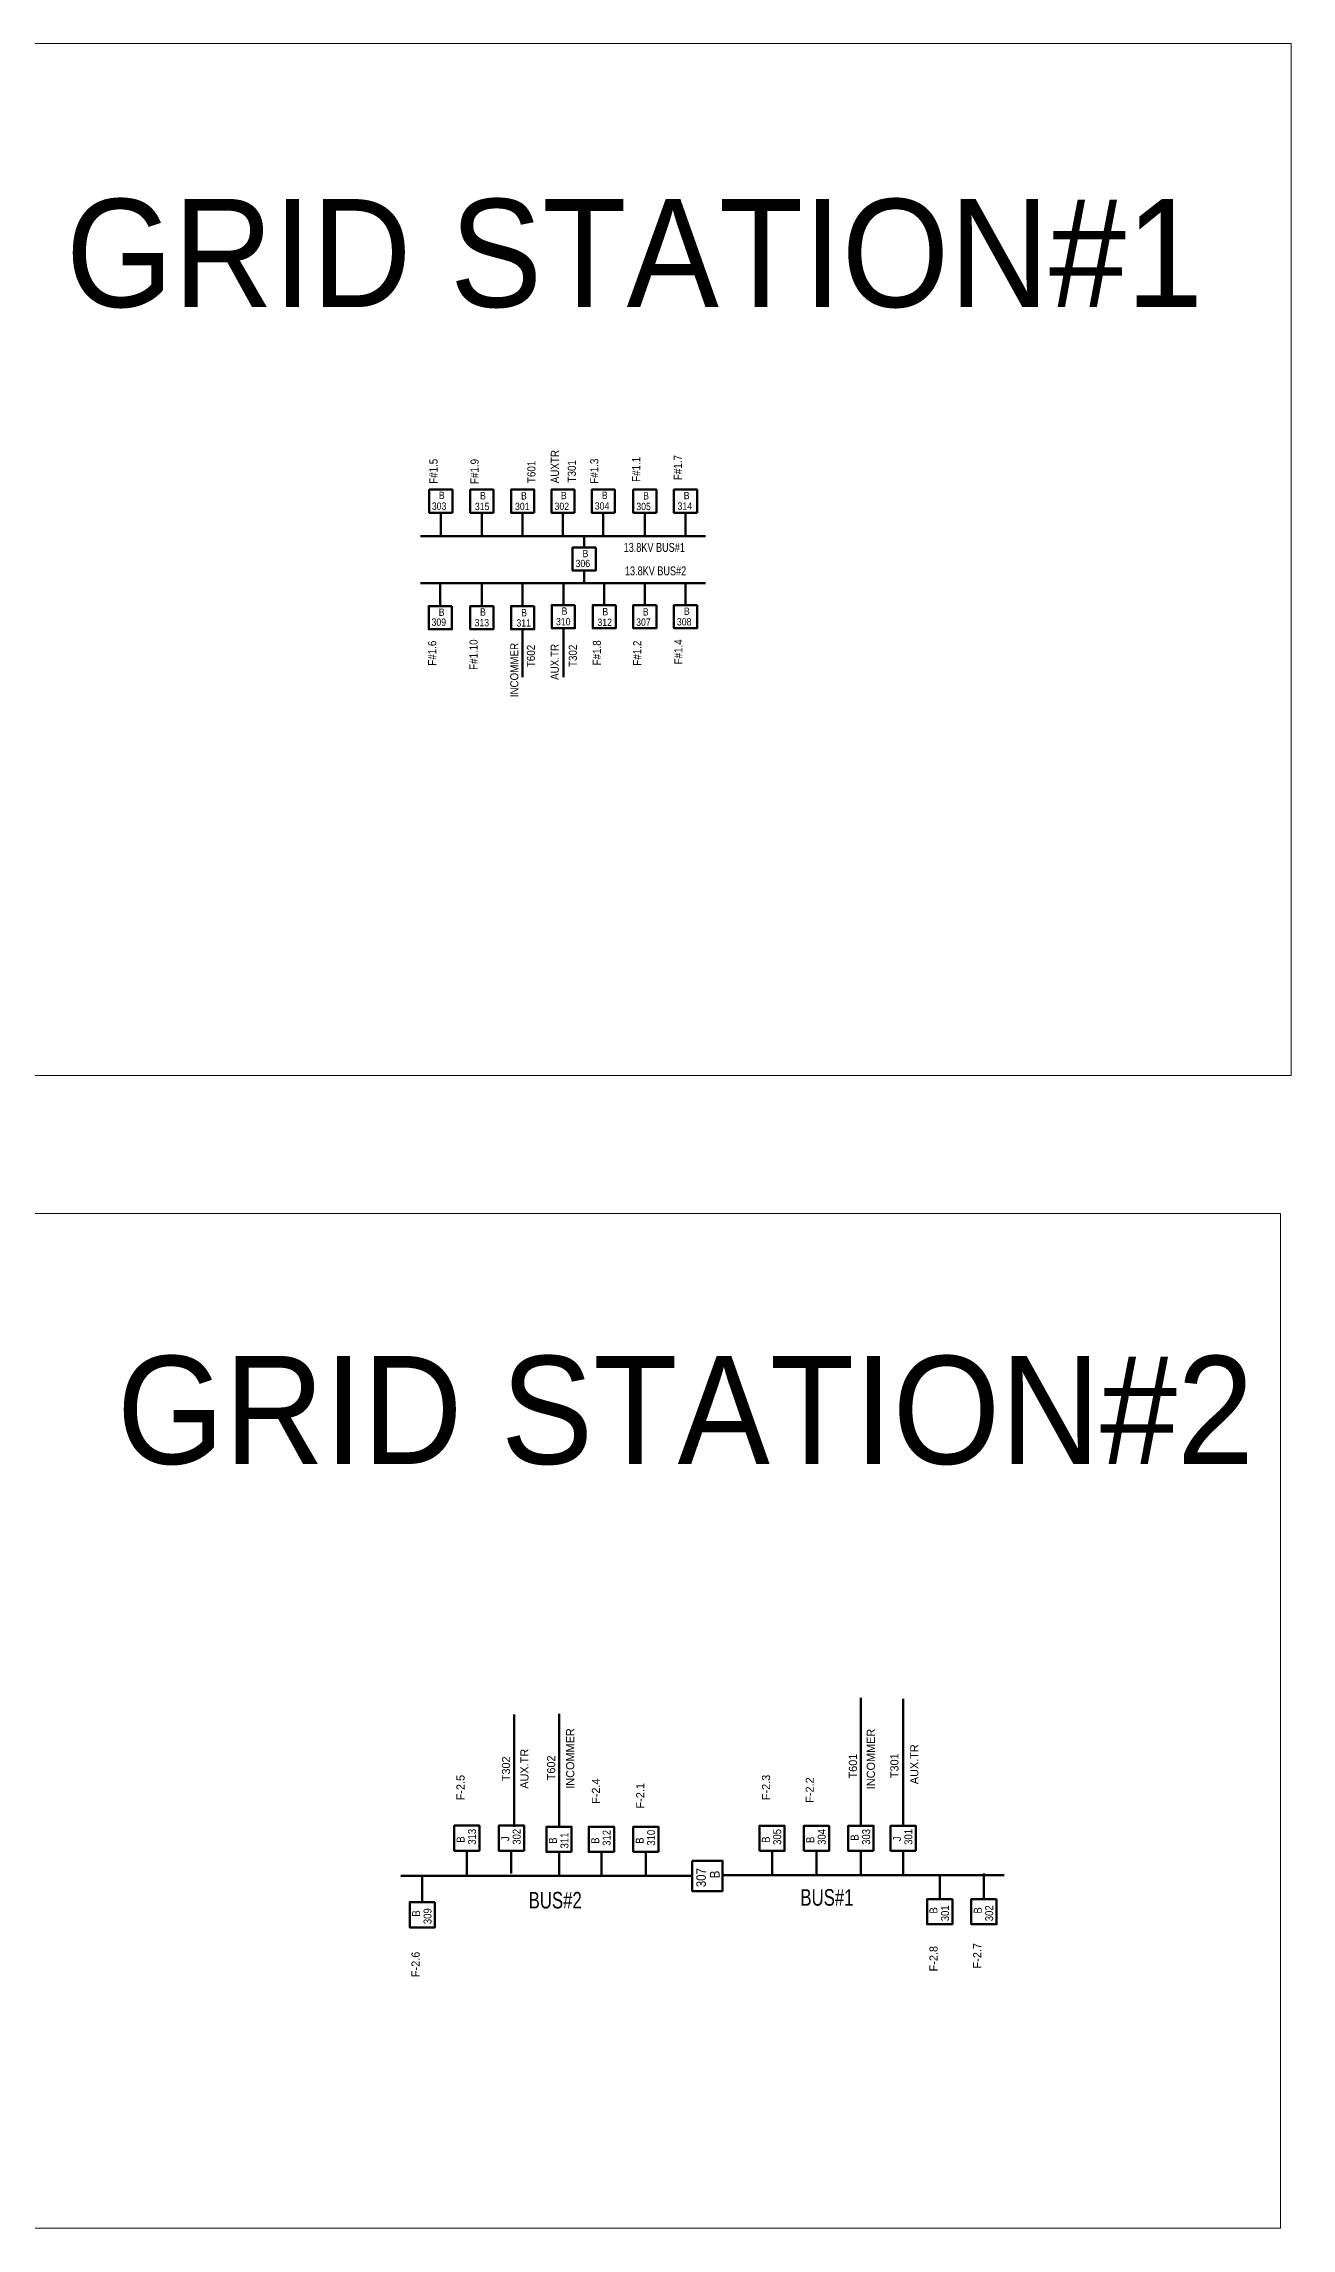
# Model space of a CAD drawing. Header units: metres. Extents: x 65984 to 144644, y -19036 to 23726.
# Drawn here: x 126400 to 127165, y 14546 to 15887 of the extents above; entities that cross this region are included whole.
import ezdxf
from ezdxf.enums import TextEntityAlignment as Align

# ---------------------------------------------------------------- set-up
doc = ezdxf.new("R2010")
doc.units = ezdxf.units.M
doc.header["$MEASUREMENT"] = 0
for name, color, linetype, lineweight in [('d_ug cable', 95, 'Continuous', 40), ('GRID STATION 01', 7, 'Continuous', 40), ('O H MAIN FEEDER', 4, 'Continuous', 100)]:
    doc.layers.add(name, color=color, linetype=linetype, lineweight=lineweight)
doc.styles.add('Style-Arial', font='arial.ttf')
doc.styles.add('Style-msdefault', font='msdefault.shx')

msp = doc.modelspace()

# ---------------------------------------------------------------- linework, layer by layer
at = {"layer": 'd_ug cable', "color": 7, "linetype": 'Continuous', "lineweight": 158}
for p, q in [((126693.6, 15527.9), (126693.6, 15498.4)), ((126718.6, 15528.5), (126718.6, 15498.4))]:
    msp.add_line(p, q, dxfattribs=at)
at = {"layer": 'GRID STATION 01', "color": 111, "lineweight": 211, "ltscale": 0.379284}
msp.add_line((126643.4, 15585.1), (126643.4, 15599.4), dxfattribs=at)
at = {"layer": 'GRID STATION 01', "color": 215, "lineweight": 211, "ltscale": 0.379284}
msp.add_line((126668.6, 15585.1), (126668.6, 15599.4), dxfattribs=at)
at = {"layer": 'GRID STATION 01', "color": 7, "lineweight": 211, "ltscale": 0.379284}
for p, q in [((126693.6, 15585.1), (126693.6, 15599.4)), ((126718.3, 15585.1), (126718.3, 15599.4)), ((126693.6, 15556.6), (126693.6, 15542.1)), ((126718.6, 15556.2), (126718.6, 15542.7)), ((126768.6, 15556.2), (126768.6, 15542.7))]:
    msp.add_line(p, q, dxfattribs=at)
at = {"layer": 'GRID STATION 01', "color": 17, "lineweight": 211, "ltscale": 0.379284}
msp.add_line((126743.1, 15585.1), (126743.1, 15599.4), dxfattribs=at)
at = {"layer": 'GRID STATION 01', "color": 31, "lineweight": 211, "ltscale": 0.379284}
msp.add_line((126768.6, 15585.1), (126768.6, 15599.4), dxfattribs=at)
at = {"layer": 'GRID STATION 01', "color": 55, "lineweight": 211, "ltscale": 0.379284}
msp.add_line((126793.6, 15585.1), (126793.6, 15599.4), dxfattribs=at)
at = {"layer": 'GRID STATION 01', "lineweight": 211, "ltscale": 0.379284}
for p, q in [((126805.8, 15585.1), (126630.9, 15585.1)), ((126731.4, 15578.1), (126731.4, 15585.1)), ((126805.8, 15556.2), (126631, 15556.2)), ((126731.4, 15563.9), (126731.4, 15556.9)), ((126686.6, 14764.2), (126686.6, 14778.1)), ((126716, 14762.7), (126716, 14777.4)), ((126901.2, 14763.3), (126901.2, 14778)), ((126927.2, 14763.3), (126927.2, 14778.1)), ((126816.3, 14763.2), (126989.1, 14763.2)), ((126797.7, 14762.7), (126618.9, 14762.7)), ((126632, 14762.5), (126632, 14746.6))]:
    msp.add_line(p, q, dxfattribs=at)
at = {"layer": 'GRID STATION 01', "color": 191, "lineweight": 211, "ltscale": 0.379284}
for p, q in [((126643.1, 15556.2), (126643.1, 15542.1)), ((126769.2, 14762.7), (126769.2, 14777.5))]:
    msp.add_line(p, q, dxfattribs=at)
at = {"layer": 'GRID STATION 01', "color": 6, "lineweight": 211, "ltscale": 0.379284}
for p, q in [((126668.6, 15556.2), (126668.6, 15542.1)), ((126742, 14762.7), (126742, 14777.4))]:
    msp.add_line(p, q, dxfattribs=at)
at = {"layer": 'GRID STATION 01', "color": 98, "lineweight": 211, "ltscale": 0.379284}
msp.add_line((126743.7, 15556.2), (126743.7, 15542.7), dxfattribs=at)
at = {"layer": 'GRID STATION 01', "color": 13, "lineweight": 211, "ltscale": 0.379284}
msp.add_line((126793.6, 15556.2), (126793.6, 15542.7), dxfattribs=at)
at = {"layer": 'GRID STATION 01', "color": 121, "lineweight": 211, "ltscale": 0.379284}
msp.add_line((126659.3, 14762.7), (126659.3, 14778.1), dxfattribs=at)
at = {"layer": 'GRID STATION 01', "color": 4, "lineweight": 211, "ltscale": 0.379284}
msp.add_line((126846.7, 14763.3), (126846.7, 14778), dxfattribs=at)
at = {"layer": 'GRID STATION 01', "color": 5, "lineweight": 211, "ltscale": 0.379284}
msp.add_line((126873.9, 14763.2), (126873.9, 14778), dxfattribs=at)
at = {"layer": 'GRID STATION 01', "color": 114, "lineweight": 211, "ltscale": 0.379284}
msp.add_line((126949.6, 14763.2), (126949.6, 14748.4), dxfattribs=at)
at = {"layer": 'GRID STATION 01', "color": 9, "lineweight": 211, "ltscale": 0.379284}
msp.add_line((126976.7, 14764.2), (126976.7, 14748.4), dxfattribs=at)
at = {"layer": 'GRID STATION 01', "color": 111, "lineweight": 106, "ltscale": 0.379284, "flags": 128}
msp.add_lwpolyline([(126650.5, 15599.4), (126636.3, 15599.4), (126636.3, 15613.6), (126650.5, 15613.6)], close=True, dxfattribs=at)
at = {"layer": 'GRID STATION 01', "color": 215, "lineweight": 106, "ltscale": 0.379284, "flags": 128}
msp.add_lwpolyline([(126675.7, 15599.4), (126661.5, 15599.4), (126661.5, 15613.6), (126675.7, 15613.6)], close=True, dxfattribs=at)
at = {"layer": 'GRID STATION 01', "color": 7, "lineweight": 106, "ltscale": 0.379284, "flags": 128}
for points in [[(126700.7, 15599.4), (126686.5, 15599.4), (126686.5, 15613.6), (126700.7, 15613.6)], [(126725.4, 15599.4), (126711.3, 15599.4), (126711.3, 15613.6), (126725.4, 15613.6)], [(126700.7, 15542.1), (126686.5, 15542.1), (126686.5, 15527.9), (126700.7, 15527.9)], [(126725.7, 15542.7), (126711.5, 15542.7), (126711.5, 15528.5), (126725.7, 15528.5)], [(126775.7, 15542.7), (126761.5, 15542.7), (126761.5, 15528.5), (126775.7, 15528.5)]]:
    msp.add_lwpolyline(points, close=True, dxfattribs=at)
at = {"layer": 'GRID STATION 01', "color": 17, "lineweight": 106, "ltscale": 0.379284, "flags": 128}
msp.add_lwpolyline([(126750.2, 15599.4), (126736, 15599.4), (126736, 15613.6), (126750.2, 15613.6)], close=True, dxfattribs=at)
at = {"layer": 'GRID STATION 01', "color": 31, "lineweight": 106, "ltscale": 0.379284, "flags": 128}
msp.add_lwpolyline([(126775.7, 15599.4), (126761.5, 15599.4), (126761.5, 15613.6), (126775.7, 15613.6)], close=True, dxfattribs=at)
at = {"layer": 'GRID STATION 01', "color": 55, "lineweight": 106, "ltscale": 0.379284, "flags": 128}
msp.add_lwpolyline([(126800.7, 15599.4), (126786.5, 15599.4), (126786.5, 15613.6), (126800.7, 15613.6)], close=True, dxfattribs=at)
at = {"layer": 'GRID STATION 01', "lineweight": 106, "ltscale": 0.379284, "flags": 128}
msp.add_lwpolyline([(126738.5, 15578.1), (126724.3, 15578.1), (126724.3, 15563.9), (126738.5, 15563.9)], close=True, dxfattribs=at)
at = {"layer": 'GRID STATION 01', "color": 191, "lineweight": 106, "ltscale": 0.379284, "flags": 128}
for points in [[(126650.2, 15542.1), (126636, 15542.1), (126636, 15527.9), (126650.2, 15527.9)], [(126777, 14777.5), (126761.5, 14777.5), (126761.5, 14792.9), (126777, 14792.9)]]:
    msp.add_lwpolyline(points, close=True, dxfattribs=at)
at = {"layer": 'GRID STATION 01', "color": 6, "lineweight": 106, "ltscale": 0.379284, "flags": 128}
for points in [[(126675.7, 15542.1), (126661.5, 15542.1), (126661.5, 15527.9), (126675.7, 15527.9)], [(126749.7, 14777.4), (126734.2, 14777.4), (126734.2, 14792.9), (126749.7, 14792.9)]]:
    msp.add_lwpolyline(points, close=True, dxfattribs=at)
at = {"layer": 'GRID STATION 01', "color": 98, "lineweight": 106, "ltscale": 0.379284, "flags": 128}
msp.add_lwpolyline([(126750.8, 15542.7), (126736.6, 15542.7), (126736.6, 15528.5), (126750.8, 15528.5)], close=True, dxfattribs=at)
at = {"layer": 'GRID STATION 01', "color": 13, "lineweight": 106, "ltscale": 0.379284, "flags": 128}
msp.add_lwpolyline([(126800.7, 15542.7), (126786.5, 15542.7), (126786.5, 15528.5), (126800.7, 15528.5)], close=True, dxfattribs=at)
at = {"layer": 'GRID STATION 01', "color": 121, "lineweight": 106, "ltscale": 0.379284, "flags": 128}
msp.add_lwpolyline([(126667.1, 14778.1), (126651.6, 14778.1), (126651.6, 14793.6), (126667.1, 14793.6)], close=True, dxfattribs=at)
at = {"layer": 'GRID STATION 01', "color": 1, "lineweight": 106, "ltscale": 0.379284, "flags": 128}
for points in [[(126694.5, 14778.1), (126679, 14778.1), (126679, 14793.6), (126694.5, 14793.6)], [(126723.7, 14777.4), (126708.2, 14777.4), (126708.2, 14792.9), (126723.7, 14792.9)], [(126909, 14778), (126893.5, 14778), (126893.5, 14793.5), (126909, 14793.5)], [(126934.9, 14778.1), (126919.4, 14778.1), (126919.4, 14793.5), (126934.9, 14793.5)], [(126639.8, 14746.6), (126624.3, 14746.6), (126624.3, 14731.1), (126639.8, 14731.1)]]:
    msp.add_lwpolyline(points, close=True, dxfattribs=at)
at = {"layer": 'GRID STATION 01', "color": 4, "lineweight": 106, "ltscale": 0.379284, "flags": 128}
msp.add_lwpolyline([(126838.9, 14778), (126854.4, 14778), (126854.4, 14793.5), (126838.9, 14793.5)], close=True, dxfattribs=at)
at = {"layer": 'GRID STATION 01', "color": 5, "lineweight": 106, "ltscale": 0.379284, "flags": 128}
msp.add_lwpolyline([(126866.2, 14778), (126881.7, 14778), (126881.7, 14793.4), (126866.2, 14793.4)], close=True, dxfattribs=at)
at = {"layer": 'GRID STATION 01', "color": 1, "lineweight": 140, "ltscale": 0.379284, "flags": 128}
msp.add_lwpolyline([(126797.7, 14772), (126816.3, 14772), (126816.3, 14753.4), (126797.7, 14753.4)], close=True, dxfattribs=at)
at = {"layer": 'GRID STATION 01', "color": 114, "lineweight": 106, "ltscale": 0.379284, "flags": 128}
msp.add_lwpolyline([(126957.4, 14748.4), (126941.9, 14748.4), (126941.9, 14733), (126957.4, 14733)], close=True, dxfattribs=at)
at = {"layer": 'GRID STATION 01', "color": 9, "lineweight": 106, "ltscale": 0.379284, "flags": 128}
msp.add_lwpolyline([(126984.5, 14748.4), (126969, 14748.4), (126969, 14733), (126984.5, 14733)], close=True, dxfattribs=at)
at = {"layer": 'O H MAIN FEEDER', "lineweight": 211, "ltscale": 0.00735}
for p, q in [((126901.2, 14793.5), (126901.2, 14872)), ((126927.2, 14793.5), (126927.2, 14871.3)), ((126688.5, 14792.9), (126688.5, 14861.8)), ((126716, 14792.9), (126716, 14862.2))]:
    msp.add_line(p, q, dxfattribs=at)
at = {"layer": 'O H MAIN FEEDER', "color": 140, "linetype": 'Continuous', "lineweight": 13, "flags": 128}
for points in [[(125413.3, 15887.3), (127165.4, 15887.3), (127165.4, 15254), (125413.3, 15254)], [(125443.2, 15169.3), (127158.7, 15169.3), (127158.7, 14546.4), (125443.2, 14546.4)]]:
    msp.add_lwpolyline(points, close=True, dxfattribs=at)

# ---------------------------------------------------------------- texts
at = {"layer": 'GRID STATION 01', "linetype": 'Continuous', "lineweight": 40, "style": 'Style-Arial'}
for s, height, width, p in [('GRID STATION#1', 66.279, 0.916667, (126762.2, 15758.8)), ('13.8KV BUS#1', 5.5, 0.727273, (126774.4, 15578.1)), ('13.8KV BUS#2', 5.5, 0.727273, (126775.2, 15563.7)), ('GRID STATION#2', 66.279, 0.916667, (126793.5, 15048.7)), ('BUS#2', 10.14, 0.727273, (126713.6, 14747.8)), ('BUS#1', 10.14, 0.727273, (126880.4, 14749.5))]:
    msp.add_text(s, height=height, dxfattribs=dict(at, width=width)).set_placement(p, align=Align.MIDDLE_CENTER)
at = {"layer": 'GRID STATION 01', "color": 7, "linetype": 'Continuous', "lineweight": 40, "style": 'Style-msdefault', "width": 0.9}
for s, p in [('AUXTR', (126710.9, 15617.5)), ('T601', (126696.5, 15617.6)), ('T301', (126721.3, 15618)), ('INCOMMER', (126686, 15486.1)), ('T602', (126696.2, 15504.6)), ('AUX.TR', (126710.8, 15496.8)), ('T302', (126721.9, 15504.7)), ('F#1.2', (126761.4, 15505.5))]:
    msp.add_text(s, height=5, rotation=90, dxfattribs=at).set_placement(p, align=Align.TOP_LEFT)
at = {"layer": 'GRID STATION 01', "color": 55, "linetype": 'Continuous', "lineweight": 40, "style": 'Style-msdefault', "width": 0.9}
msp.add_text('F#1.7', height=5, rotation=90, dxfattribs=at).set_placement((126786.4, 15619.4), align=Align.TOP_LEFT)
at = {"layer": 'GRID STATION 01', "color": 111, "linetype": 'Continuous', "lineweight": 40, "style": 'Style-msdefault', "width": 0.9}
msp.add_text('F#1.5', height=5, rotation=90, dxfattribs=at).set_placement((126636.4, 15617.1), align=Align.TOP_LEFT)
at = {"layer": 'GRID STATION 01', "color": 215, "linetype": 'Continuous', "lineweight": 40, "style": 'Style-msdefault', "width": 0.9}
msp.add_text('F#1.9', height=5, rotation=90, dxfattribs=at).set_placement((126661.6, 15617), align=Align.TOP_LEFT)
at = {"layer": 'GRID STATION 01', "color": 17, "linetype": 'Continuous', "lineweight": 40, "style": 'Style-msdefault', "width": 0.9}
msp.add_text('F#1.3', height=5, rotation=90, dxfattribs=at).set_placement((126735.1, 15617.2), align=Align.TOP_LEFT)
at = {"layer": 'GRID STATION 01', "color": 31, "linetype": 'Continuous', "lineweight": 40, "style": 'Style-msdefault', "width": 0.9}
msp.add_text('F#1.1', height=5, rotation=90, dxfattribs=at).set_placement((126760.8, 15618.3), align=Align.TOP_LEFT)
at = {"layer": 'GRID STATION 01', "color": 111, "linetype": 'Continuous', "lineweight": 40, "style": 'Style-msdefault', "width": 0.888889}
for s, p in [('B', (126642.2, 15612.3)), ('303', (126637.9, 15605.7))]:
    msp.add_text(s, height=4.5, dxfattribs=at).set_placement(p, align=Align.TOP_LEFT)
at = {"layer": 'GRID STATION 01', "color": 215, "linetype": 'Continuous', "lineweight": 40, "style": 'Style-msdefault', "width": 0.888889}
for s, p in [('B', (126667.5, 15612.1)), ('315', (126664.3, 15605.5))]:
    msp.add_text(s, height=4.5, dxfattribs=at).set_placement(p, align=Align.TOP_LEFT)
at = {"layer": 'GRID STATION 01', "color": 7, "linetype": 'Continuous', "lineweight": 40, "style": 'Style-msdefault', "width": 0.888889}
for s, p in [('B', (126692.6, 15612)), ('B', (126717.1, 15612.2)), ('301', (126688.9, 15605.5)), ('302', (126713.2, 15605.6)), ('B', (126717.5, 15541.3)), ('B', (126767.4, 15540.8)), ('311', (126689.8, 15534)), ('B', (126692.7, 15540.3)), ('310', (126714.1, 15534.8)), ('307', (126763.3, 15534.5))]:
    msp.add_text(s, height=4.5, dxfattribs=at).set_placement(p, align=Align.TOP_LEFT)
at = {"layer": 'GRID STATION 01', "color": 17, "linetype": 'Continuous', "lineweight": 40, "style": 'Style-msdefault', "width": 0.888889}
for s, p in [('B', (126742.2, 15612.3)), ('304', (126737.9, 15605.8))]:
    msp.add_text(s, height=4.5, dxfattribs=at).set_placement(p, align=Align.TOP_LEFT)
at = {"layer": 'GRID STATION 01', "color": 31, "linetype": 'Continuous', "lineweight": 40, "style": 'Style-msdefault', "width": 0.888889}
for s, p in [('B', (126767.6, 15612)), ('305', (126763.4, 15605.5))]:
    msp.add_text(s, height=4.5, dxfattribs=at).set_placement(p, align=Align.TOP_LEFT)
at = {"layer": 'GRID STATION 01', "color": 55, "linetype": 'Continuous', "lineweight": 40, "style": 'Style-msdefault', "width": 0.888889}
for s, p in [('B', (126792.5, 15612.2)), ('314', (126788.7, 15605.7))]:
    msp.add_text(s, height=4.5, dxfattribs=at).set_placement(p, align=Align.TOP_LEFT)
at = {"layer": 'GRID STATION 01', "linetype": 'Continuous', "lineweight": 40, "style": 'Style-msdefault', "width": 0.888889}
for s, p in [('306', (126726.1, 15570.5)), ('B', (126730.4, 15576.6))]:
    msp.add_text(s, height=4.5, dxfattribs=at).set_placement(p, align=Align.TOP_LEFT)
at = {"layer": 'GRID STATION 01', "color": 191, "linetype": 'Continuous', "lineweight": 40, "style": 'Style-msdefault', "width": 0.888889}
for s, p in [('B', (126642.1, 15540.6)), ('309', (126637.7, 15534.5))]:
    msp.add_text(s, height=4.5, dxfattribs=at).set_placement(p, align=Align.TOP_LEFT)
at = {"layer": 'GRID STATION 01', "color": 6, "linetype": 'Continuous', "lineweight": 40, "style": 'Style-msdefault', "width": 0.888889}
for s, p in [('B', (126667.5, 15540.7)), ('313', (126664.1, 15534.2))]:
    msp.add_text(s, height=4.5, dxfattribs=at).set_placement(p, align=Align.TOP_LEFT)
at = {"layer": 'GRID STATION 01', "color": 98, "linetype": 'Continuous', "lineweight": 40, "style": 'Style-msdefault', "width": 0.888889}
for s, p in [('B', (126742.6, 15540.9)), ('312', (126739.5, 15534.4))]:
    msp.add_text(s, height=4.5, dxfattribs=at).set_placement(p, align=Align.TOP_LEFT)
at = {"layer": 'GRID STATION 01', "color": 13, "linetype": 'Continuous', "lineweight": 40, "style": 'Style-msdefault', "width": 0.888889}
for s, p in [('B', (126792.6, 15541.2)), ('308', (126788.3, 15534.7))]:
    msp.add_text(s, height=4.5, dxfattribs=at).set_placement(p, align=Align.TOP_LEFT)
at = {"layer": 'GRID STATION 01', "color": 191, "linetype": 'Continuous', "lineweight": 40, "style": 'Style-msdefault', "width": 0.9}
msp.add_text('F#1.6', height=5, rotation=90, dxfattribs=at).set_placement((126635.6, 15505.5), align=Align.TOP_LEFT)
at = {"layer": 'GRID STATION 01', "color": 6, "linetype": 'Continuous', "lineweight": 40, "style": 'Style-msdefault', "width": 0.9}
msp.add_text('F#1.10', height=5, rotation=90, dxfattribs=at).set_placement((126661, 15502.9), align=Align.TOP_LEFT)
at = {"layer": 'GRID STATION 01', "color": 98, "linetype": 'Continuous', "lineweight": 40, "style": 'Style-msdefault', "width": 0.9}
msp.add_text('F#1.8', height=5, rotation=90, dxfattribs=at).set_placement((126736.7, 15505.7), align=Align.TOP_LEFT)
at = {"layer": 'GRID STATION 01', "color": 13, "linetype": 'Continuous', "lineweight": 40, "style": 'Style-msdefault', "width": 0.9}
msp.add_text('F#1.4', height=5, rotation=90, dxfattribs=at).set_placement((126786.7, 15506.3), align=Align.TOP_LEFT)
at = {"layer": 'GRID STATION 01', "linetype": 'Continuous', "lineweight": 40, "style": 'Style-msdefault'}
for s, p in [('INCOMMER', (126720.3, 14816.2)), ('INCOMMER', (126904.8, 14815.9)), ('T302', (126680.9, 14820.8)), ('AUX.TR', (126692.2, 14816.2)), ('T602', (126708.6, 14821.4)), ('T601', (126893.8, 14822.5)), ('T301', (126919.3, 14822.7)), ('AUX.TR', (126931.5, 14819))]:
    msp.add_text(s, height=5, rotation=90, dxfattribs=at).set_placement(p, align=Align.TOP_LEFT)
at = {"layer": 'GRID STATION 01', "color": 121, "linetype": 'Continuous', "lineweight": 40, "style": 'Style-msdefault'}
msp.add_text('F-2.5', height=5, rotation=90, dxfattribs=at).set_placement((126653, 14824.7), align=Align.TOP_RIGHT)
at = {"layer": 'GRID STATION 01', "color": 6, "linetype": 'Continuous', "lineweight": 40, "style": 'Style-msdefault'}
msp.add_text('F-2.4', height=5, rotation=90, dxfattribs=at).set_placement((126736.1, 14822.5), align=Align.TOP_RIGHT)
at = {"layer": 'GRID STATION 01', "color": 191, "linetype": 'Continuous', "lineweight": 40, "style": 'Style-msdefault'}
msp.add_text('F-2.1', height=5, rotation=90, dxfattribs=at).set_placement((126763.3, 14819.7), align=Align.TOP_RIGHT)
at = {"layer": 'GRID STATION 01', "color": 4, "linetype": 'Continuous', "lineweight": 40, "style": 'Style-msdefault'}
msp.add_text('F-2.3', height=5, rotation=90, dxfattribs=at).set_placement((126840.5, 14824.8), align=Align.TOP_RIGHT)
at = {"layer": 'GRID STATION 01', "color": 5, "linetype": 'Continuous', "lineweight": 40, "style": 'Style-msdefault'}
msp.add_text('F-2.2', height=5, rotation=90, dxfattribs=at).set_placement((126867.3, 14823.2), align=Align.TOP_RIGHT)
at = {"layer": 'GRID STATION 01', "color": 121, "linetype": 'Continuous', "lineweight": 40, "style": 'Style-msdefault', "width": 0.888889}
for s, p in [('313', (126660.1, 14791.6)), ('B', (126653.1, 14787))]:
    msp.add_text(s, height=4.91, rotation=89.9993, dxfattribs=at).set_placement(p, align=Align.TOP_RIGHT)
at = {"layer": 'GRID STATION 01', "linetype": 'Continuous', "lineweight": 40, "style": 'Style-msdefault', "width": 0.888889}
for s, p in [('302', (126687.5, 14791.6)), ('303', (126902, 14791.5)), ('301', (126927.9, 14791.5)), ('J', (126680.5, 14787)), ('B', (126709.7, 14786.3)), ('311', (126716.8, 14789.3)), ('B', (126894.9, 14788.2)), ('J', (126920.9, 14786.9))]:
    msp.add_text(s, height=4.91, rotation=90, dxfattribs=at).set_placement(p, align=Align.TOP_RIGHT)
at = {"layer": 'GRID STATION 01', "color": 6, "linetype": 'Continuous', "lineweight": 40, "style": 'Style-msdefault', "width": 0.888889}
for s, p in [('312', (126742.7, 14790.9)), ('B', (126735.7, 14786.3))]:
    msp.add_text(s, height=4.91, rotation=90, dxfattribs=at).set_placement(p, align=Align.TOP_RIGHT)
at = {"layer": 'GRID STATION 01', "color": 191, "linetype": 'Continuous', "lineweight": 40, "style": 'Style-msdefault', "width": 0.888889}
for s, p in [('310', (126770, 14791)), ('B', (126763, 14786.3))]:
    msp.add_text(s, height=4.91, rotation=90, dxfattribs=at).set_placement(p, align=Align.TOP_RIGHT)
at = {"layer": 'GRID STATION 01', "color": 4, "linetype": 'Continuous', "lineweight": 40, "style": 'Style-msdefault', "width": 0.888889}
for s, p in [('305', (126847.4, 14791.5)), ('B', (126840.4, 14786.9))]:
    msp.add_text(s, height=4.91, rotation=90, dxfattribs=at).set_placement(p, align=Align.TOP_RIGHT)
at = {"layer": 'GRID STATION 01', "color": 5, "linetype": 'Continuous', "lineweight": 40, "style": 'Style-msdefault', "width": 0.888889}
for s, p in [('304', (126874.7, 14791.5)), ('B', (126867.7, 14786.8))]:
    msp.add_text(s, height=4.91, rotation=89.9993, dxfattribs=at).set_placement(p, align=Align.TOP_RIGHT)
at = {"layer": 'GRID STATION 01', "linetype": 'Continuous', "lineweight": 40, "style": 'Style-msdefault', "width": 0.888889}
for s, p in [('307', (126806.1, 14755.8)), ('B', (126814.5, 14761.3))]:
    msp.add_text(s, height=5.89, rotation=90, dxfattribs=at).set_placement(p)
for s, p in [('B', (126625.8, 14737.7)), ('309', (126632.8, 14733.1))]:
    msp.add_text(s, height=4.91, rotation=90.0007, dxfattribs=at).set_placement(p, align=Align.TOP_LEFT)
at = {"layer": 'GRID STATION 01', "color": 114, "linetype": 'Continuous', "lineweight": 40, "style": 'Style-msdefault', "width": 0.888889}
for s, p in [('B', (126943.3, 14739.6)), ('301', (126950.4, 14734.9))]:
    msp.add_text(s, height=4.91, rotation=90, dxfattribs=at).set_placement(p, align=Align.TOP_LEFT)
at = {"layer": 'GRID STATION 01', "color": 9, "linetype": 'Continuous', "lineweight": 40, "style": 'Style-msdefault', "width": 0.888889}
for s, p in [('B', (126970.5, 14739.6)), ('302', (126977.5, 14734.9))]:
    msp.add_text(s, height=4.91, rotation=90, dxfattribs=at).set_placement(p, align=Align.TOP_LEFT)
at = {"layer": 'GRID STATION 01', "color": 1, "linetype": 'Continuous', "lineweight": 40, "style": 'Style-msdefault'}
msp.add_text('F-2.6', height=5, rotation=90.0007, dxfattribs=at).set_placement((126625.4, 14700.6), align=Align.TOP_LEFT)
at = {"layer": 'GRID STATION 01', "color": 114, "linetype": 'Continuous', "lineweight": 40, "style": 'Style-msdefault'}
msp.add_text('F-2.8', height=5, rotation=90, dxfattribs=at).set_placement((126948.3, 14704.1))
at = {"layer": 'GRID STATION 01', "color": 9, "linetype": 'Continuous', "lineweight": 40, "style": 'Style-msdefault'}
msp.add_text('F-2.7', height=5, rotation=90, dxfattribs=at).set_placement((126975.1, 14705.9))

doc.saveas('drawing.dxf')
